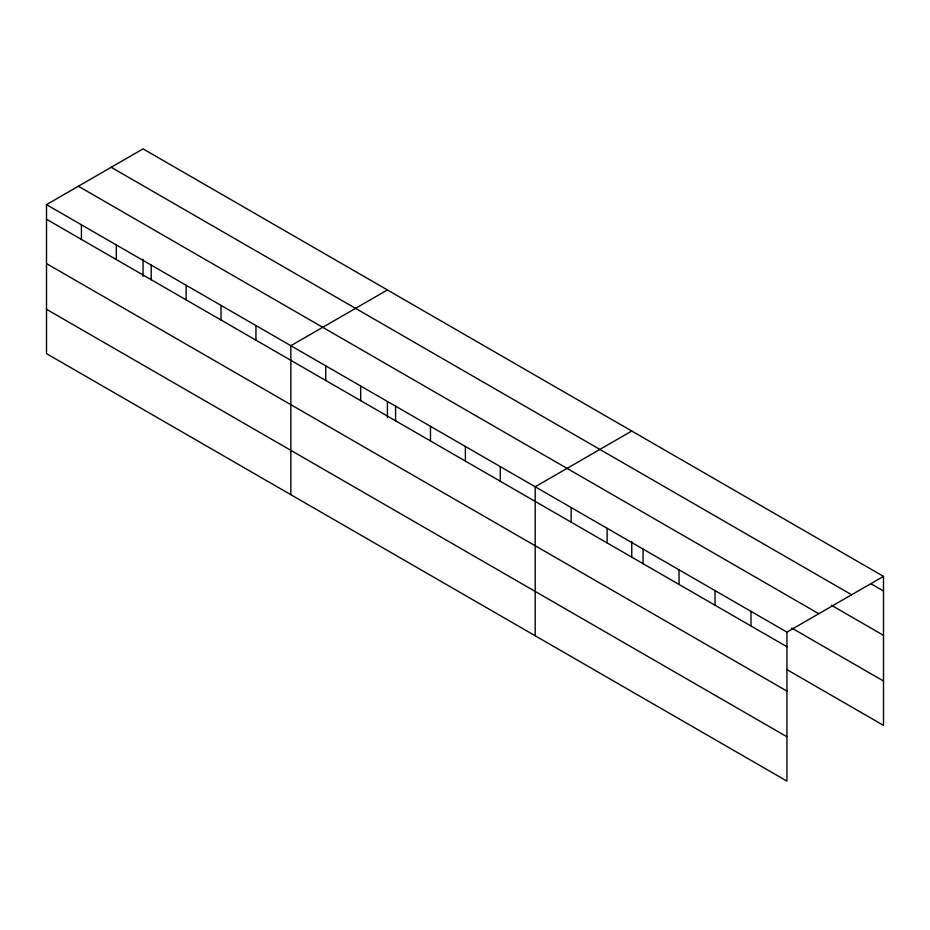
<?xml version="1.0" encoding="UTF-8"?>
<svg xmlns="http://www.w3.org/2000/svg" width="930" height="930" viewBox="0 0 930 930"><rect width="100%" height="100%" fill="white"/><g stroke="black" fill="none" stroke-linecap="round" stroke-linejoin="round"><path stroke-width="1.4" d="M786.943 691.095L786.943 632.121L46.5 204.635L46.5 353.621L786.943 781.119L786.943 691.095L46.5 263.597M786.768 669.519L883.5 725.365L883.5 576.379L143.057 148.881L46.5 204.635M387.403 289.962L290.846 345.704L290.846 494.69M631.749 431.032L535.192 486.774L535.192 635.771M786.943 632.121L883.5 576.379M871.096 583.842L883.5 591.003M111.193 167.284L851.636 594.77M831.408 605.267L883.5 635.341M78.364 186.232L818.807 613.73M791.732 628.041L883.5 681.027M46.5 219.259L786.943 646.745M46.5 309.283L786.943 736.769M750.975 611.359L750.975 625.983M715.019 590.597L715.019 605.221M679.051 569.834L679.051 584.459M643.083 549.072L643.083 563.696M631.749 541.4L631.749 557.14M607.127 528.31L607.127 542.934M571.159 507.536L571.159 522.172M500.282 466.627L500.282 481.252M465.384 446.47L465.384 461.094M430.474 426.312L430.474 440.948M395.564 406.166L395.564 420.79M387.403 401.76L387.403 417.489M360.666 386.008L360.666 400.632M325.756 365.862L325.756 380.486M255.936 325.547L255.936 340.182M221.038 305.4L221.038 320.025M186.128 285.243L186.128 299.867M151.218 265.096L151.218 279.721M143.057 259.261L143.057 276.419M116.308 244.939L116.308 259.563M81.41 224.781L81.41 239.417"/></g></svg>
